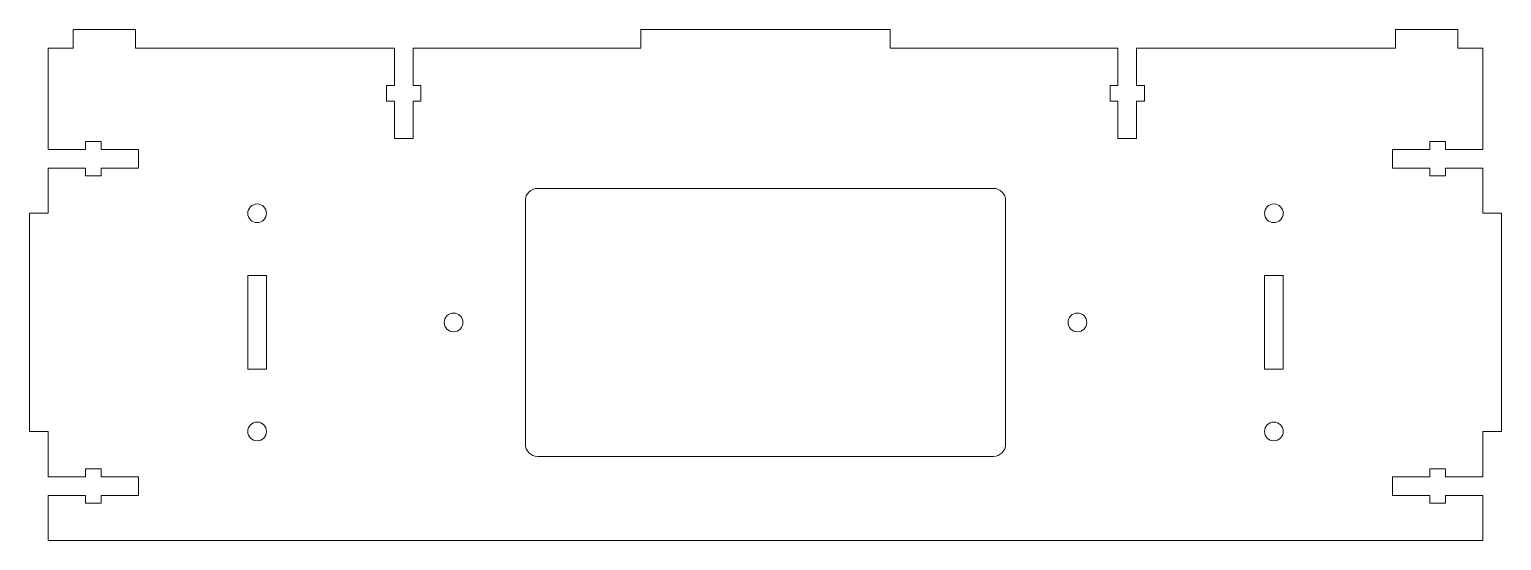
# Model space of a CAD drawing. Header units: millimetres. Extents: x -3 to 233, y 0 to 82.
import ezdxf

# ---------------------------------------------------------------- set-up
doc = ezdxf.new("R2010")
doc.units = ezdxf.units.MM

msp = doc.modelspace()

# ---------------------------------------------------------------- linework, layer by layer
at = {"color": 7, "linetype": 'Continuous', "lineweight": 15}
for p, q in [((4, 82), (4, 79)), ((4, 82), (14, 82)), ((14, 82), (14, 79)), ((95, 82), (95, 79)), ((95, 82), (135, 82)), ((135, 82), (135, 79)), ((216, 82), (216, 79)), ((216, 82), (226, 82)), ((226, 82), (226, 79)), ((0, 79), (0, 62.75)), ((4, 79), (0, 79)), ((55.5, 79), (14, 79)), ((55.5, 79), (55.5, 73)), ((58.5, 73), (58.5, 79)), ((95, 79), (58.5, 79)), ((171.5, 79), (135, 79)), ((171.5, 79), (171.5, 73)), ((174.5, 73), (174.5, 79)), ((216, 79), (174.5, 79)), ((230, 79), (226, 79)), ((230, 62.75), (230, 79)), ((55.5, 73), (54.25, 73)), ((54.25, 73), (54.25, 70.5)), ((59.75, 73), (58.5, 73)), ((59.75, 70.5), (59.75, 73)), ((170.25, 73), (170.25, 70.5)), ((171.5, 73), (170.25, 73)), ((175.75, 73), (174.5, 73)), ((175.75, 70.5), (175.75, 73)), ((54.25, 70.5), (55.5, 70.5)), ((55.5, 70.5), (55.5, 64.5)), ((58.5, 64.5), (58.5, 70.5)), ((58.5, 70.5), (59.75, 70.5)), ((170.25, 70.5), (171.5, 70.5)), ((171.5, 70.5), (171.5, 64.5)), ((174.5, 64.5), (174.5, 70.5)), ((174.5, 70.5), (175.75, 70.5)), ((8.5, 64), (6, 64)), ((6, 64), (6, 62.75)), ((8.5, 62.75), (8.5, 64)), ((55.5, 64.5), (58.5, 64.5)), ((171.5, 64.5), (174.5, 64.5)), ((224, 64), (221.5, 64)), ((221.5, 64), (221.5, 62.75)), ((224, 62.75), (224, 64)), ((6, 62.75), (0, 62.75)), ((14.5, 62.75), (8.5, 62.75)), ((14.5, 59.75), (14.5, 62.75)), ((221.5, 62.75), (215.5, 62.75)), ((215.5, 62.75), (215.5, 59.75)), ((230, 62.75), (224, 62.75)), ((0, 59.75), (0, 52.5)), ((0, 59.75), (6, 59.75)), ((6, 59.75), (6, 58.5)), ((8.5, 58.5), (8.5, 59.75)), ((8.5, 59.75), (14.5, 59.75)), ((215.5, 59.75), (221.5, 59.75)), ((221.5, 59.75), (221.5, 58.5)), ((224, 58.5), (224, 59.75)), ((224, 59.75), (230, 59.75)), ((230, 52.5), (230, 59.75)), ((6, 58.5), (8.5, 58.5)), ((221.5, 58.5), (224, 58.5)), ((76.5, 54.5), (76.5, 15.5)), ((151.5, 56.5), (78.5, 56.5)), ((153.5, 15.5), (153.5, 54.5)), ((-3, 52.5), (-3, 17.5)), ((-3, 52.5), (0, 52.5)), ((230, 52.5), (233, 52.5)), ((233, 52.5), (233, 17.5)), ((32, 42.5), (32, 27.5)), ((35, 42.5), (32, 42.5)), ((35, 27.5), (35, 42.5)), ((195, 42.5), (195, 27.5)), ((198, 42.5), (195, 42.5)), ((198, 27.5), (198, 42.5)), ((32, 27.5), (35, 27.5)), ((195, 27.5), (198, 27.5)), ((-3, 17.5), (0, 17.5)), ((0, 17.5), (0, 10.25)), ((230, 17.5), (233, 17.5)), ((230, 10.25), (230, 17.5)), ((78.5, 13.5), (151.5, 13.5)), ((6, 10.25), (0, 10.25)), ((8.5, 11.5), (6, 11.5)), ((6, 11.5), (6, 10.25)), ((8.5, 10.25), (8.5, 11.5)), ((14.5, 10.25), (8.5, 10.25)), ((14.5, 7.25), (14.5, 10.25)), ((221.5, 10.25), (215.5, 10.25)), ((215.5, 10.25), (215.5, 7.25)), ((224, 11.5), (221.5, 11.5)), ((221.5, 11.5), (221.5, 10.25)), ((224, 10.25), (224, 11.5)), ((230, 10.25), (224, 10.25)), ((0, 7.25), (0, 0)), ((0, 7.25), (6, 7.25)), ((6, 7.25), (6, 6)), ((8.5, 6), (8.5, 7.25)), ((8.5, 7.25), (14.5, 7.25)), ((215.5, 7.25), (221.5, 7.25)), ((221.5, 7.25), (221.5, 6)), ((224, 6), (224, 7.25)), ((224, 7.25), (230, 7.25)), ((230, 0), (230, 7.25)), ((6, 6), (8.5, 6)), ((221.5, 6), (224, 6)), ((0, 0), (230, 0))]:
    msp.add_line(p, q, dxfattribs=at)
for centre in [(33.5, 52.5), (196.5, 52.5), (65, 35), (165, 35), (33.5, 17.5), (196.5, 17.5)]:
    msp.add_circle(centre, 1.5, dxfattribs=at)
for centre, start, end in [((78.5, 54.5), 90, 180), ((151.5, 54.5), 0, 90), ((78.5, 15.5), 180, 270), ((151.5, 15.5), 270, 0)]:
    msp.add_arc(centre, 2, start, end, dxfattribs=at)

doc.saveas('drawing.dxf')
